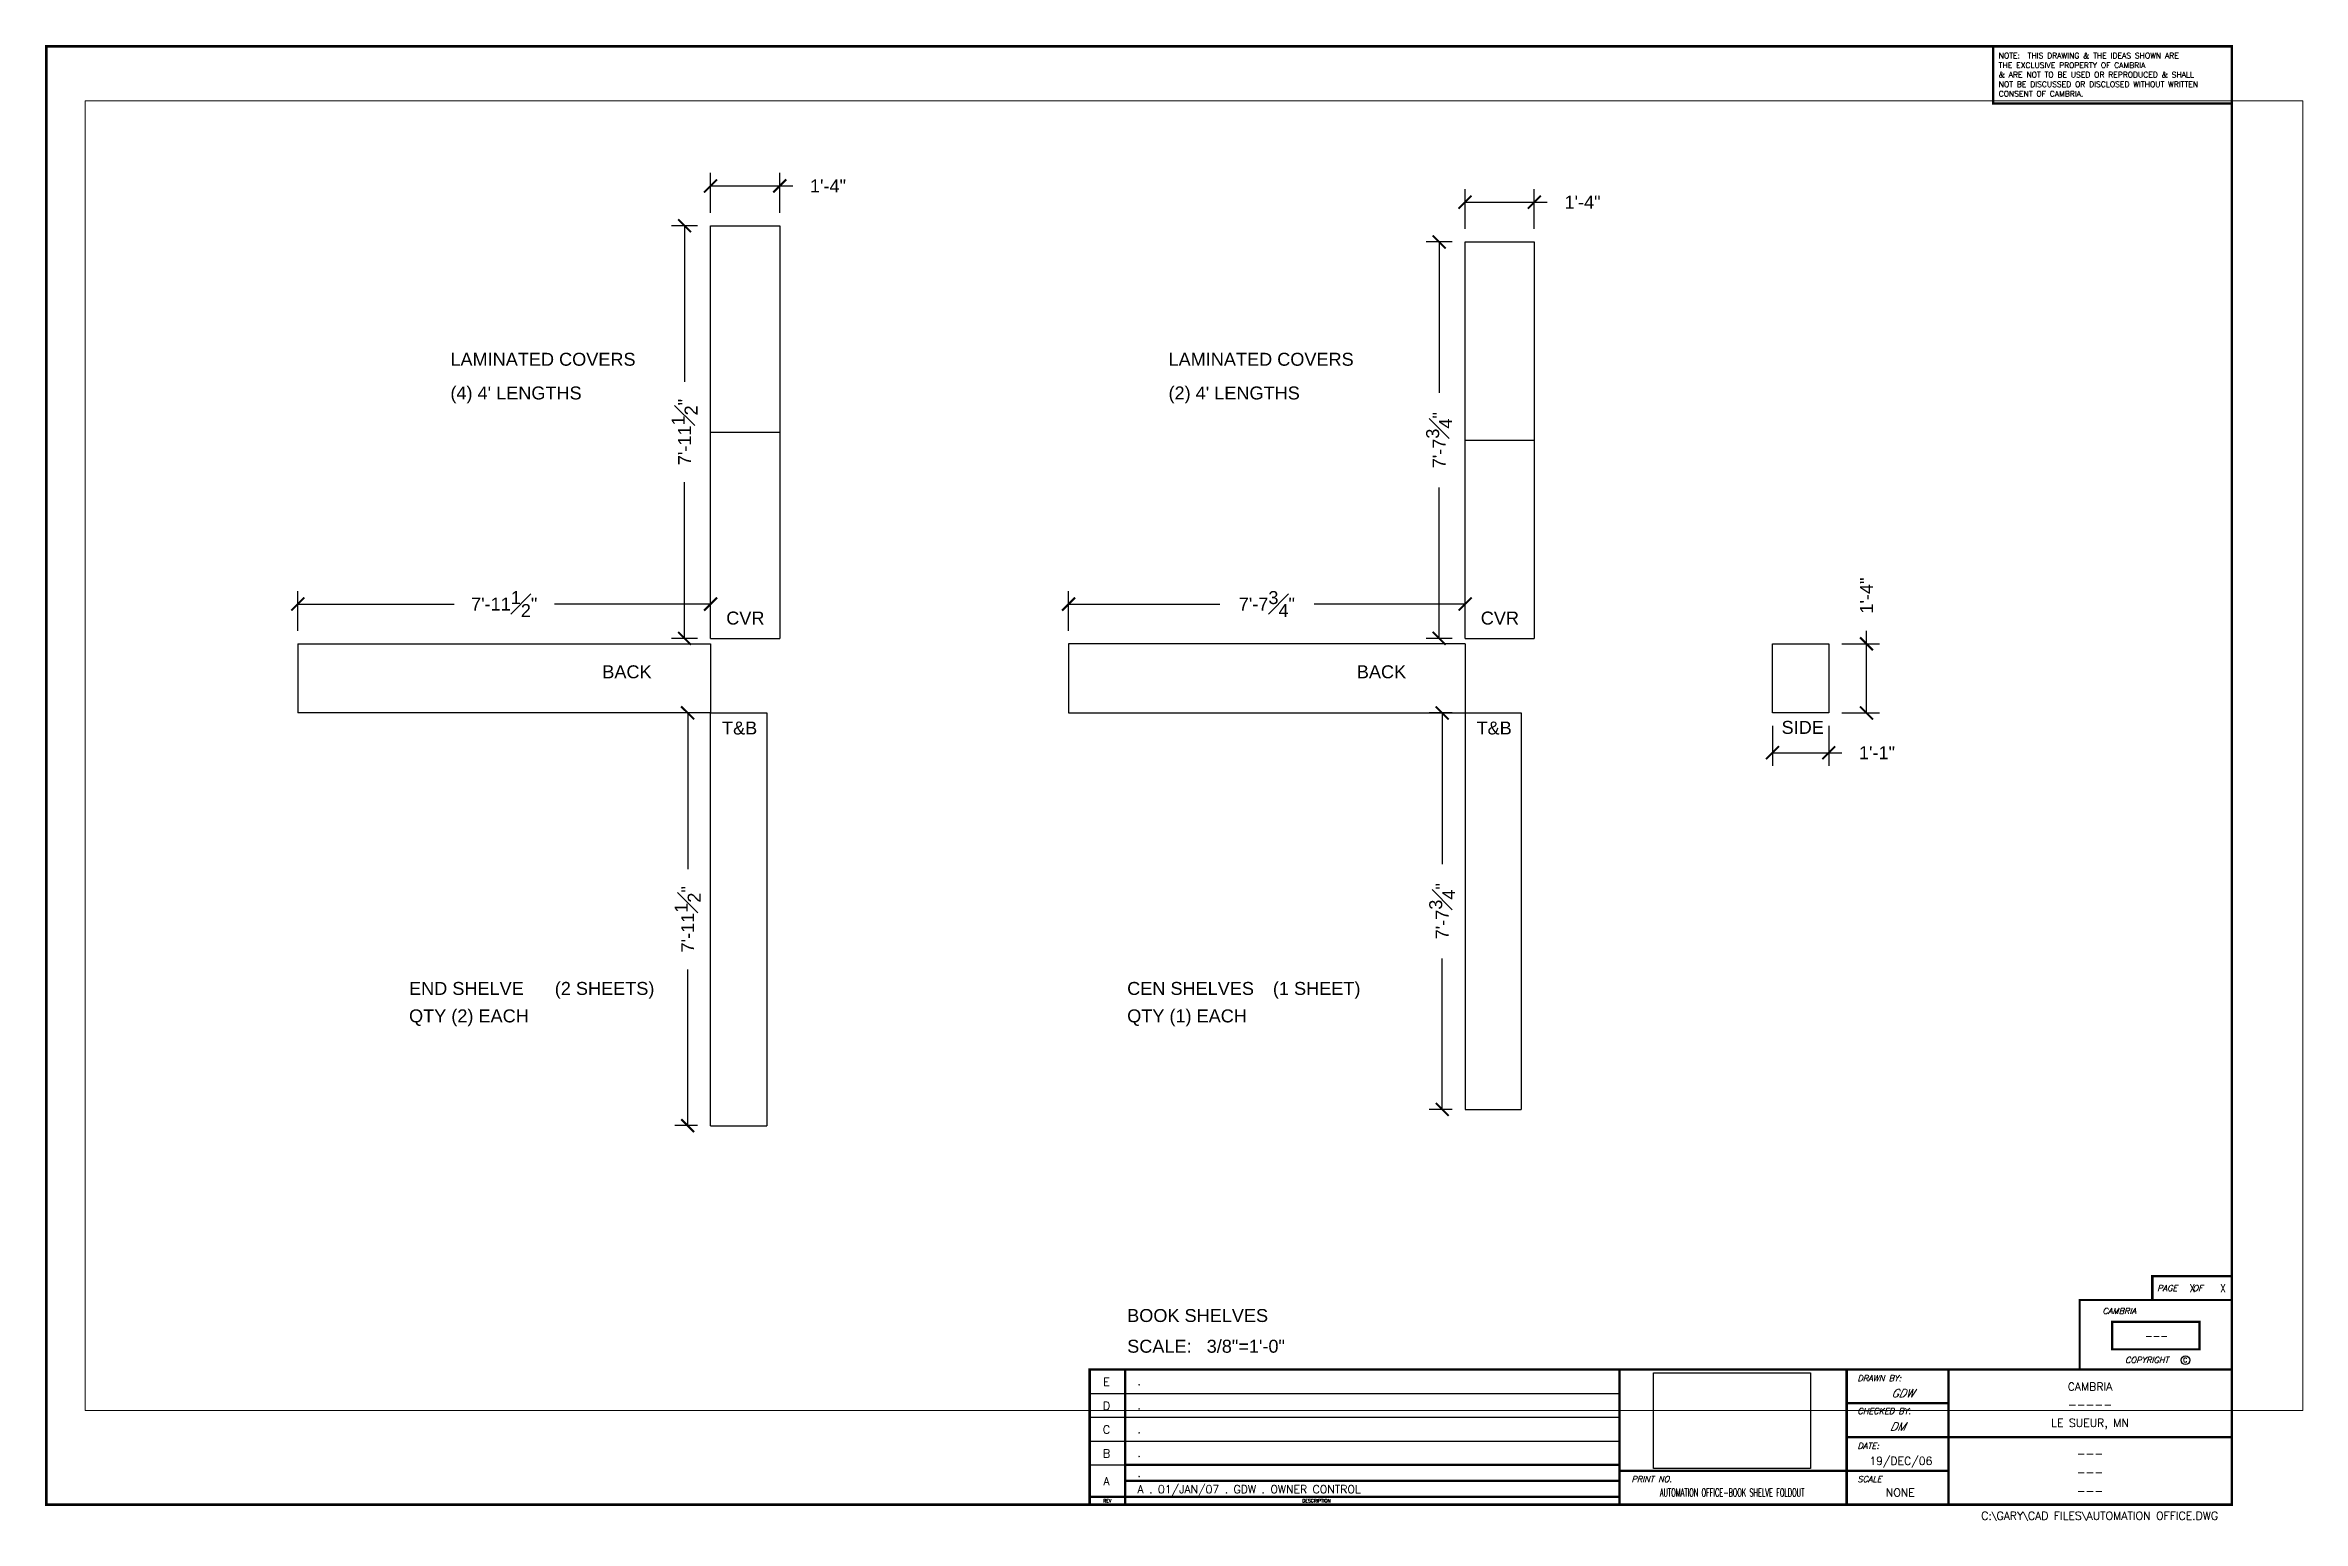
# Paper-space layout 'Book Shelve Foldout' of a CAD drawing. Header units: inches. Extents: x 0 to 16.3, y -0.1 to 10.6.
# The model-space entities are those that its viewports show. They can reach past a viewport. Long polylines and large blocks are cut down to what shows.
import ezdxf
from ezdxf.enums import TextEntityAlignment as Align

# ---------------------------------------------------------------- set-up
doc = ezdxf.new("R2010")
doc.units = ezdxf.units.IN
doc.header["$LTSCALE"] = 0.5
doc.header["$MEASUREMENT"] = 0
doc.header["$PDMODE"] = 34
doc.layers.get('0').update_dxf_attribs({"color": 1})
for name, color, linetype in [('Book Shelv', 111, 'Continuous'), ('Dim', 33, 'Continuous'), ('Nova_Attributes', 7, 'Continuous'), ('Nova_Border', 5, 'Continuous'), ('Text', 30, 'Continuous')]:
    doc.layers.add(name, color=color, linetype=linetype)
doc.layers.add('vPorts', color=111, linetype='Continuous', plot=False)
doc.styles.add('Arial', font='ARIAL.TTF')
doc.styles.add('ITALIC', font='ITALIC.SHX')
doc.styles.add('ROMANS', font='romans.shx', dxfattribs={"width": 0.85})
doc.styles.add('SHX', font='scriptc', dxfattribs={"oblique": 10})
doc.styles.get("Standard").update_dxf_attribs({"font": 'simplex.shx'})
doc.dimstyles.get("Standard").update_dxf_attribs({"dimtxt": 0.18, "dimasz": 0.18, "dimexe": 0.0625, "dimexo": 0.0625, "dimgap": 0.09, "dimtad": 0, "dimtih": 1, "dimtoh": 1, "dimdec": 4, "dimzin": 0, "dimdsep": 46, "dimtxsty": 'Standard', "dimcen": 0.09, "dimclrt": 92, "dimadec": 0, "dimazin": 0, "dimtfac": 1, "dimtdec": 4, "dimtofl": 0, "dimtmove": 0, "dimatfit": 3, "dimfxl": 0, "dimtolj": 1, "dimtzin": 0, "dimarcsym": 0})
picture_1 = doc.add_image_def('image1.bmp', size_in_pixel=(159, 97))

# ---------------------------------------------------------------- blocks, each defined once
blk = doc.blocks.new('Cambria Title Block')
for p, q in [((65.75, 8.65), (137.57, 8.65)), ((65.75, 0.15), (65.75, 8.65)), ((67.99, 0.15), (67.99, 8.65)), ((99.07, 0.15), (99.07, 8.65)), ((113.35, 0.15), (113.35, 8.65)), ((119.75, 0.15), (119.75, 8.65)), ((65.75, 7.15), (99.07, 7.15)), ((113.35, 6.53), (119.75, 6.53)), ((65.75, 5.65), (99.07, 5.65)), ((113.35, 4.4), (137.57, 4.4)), ((65.75, 4.15), (99.07, 4.15)), ((65.75, 2.65), (99.07, 2.65)), ((67.99, 1.65), (99.07, 1.65)), ((99.07, 2.27), (119.75, 2.27)), ((65.75, 0.65), (99.07, 0.65)), ((65.75, 0.15), (137.57, 0.15))]:
    blk.add_line(p, q)
at = {"const_width": 0.15}
blk.add_lwpolyline([(137.57, 0.15), (0.15, 0.15), (0.15, 91.85), (137.57, 91.85)], close=True, dxfattribs=at)
for points, const_width in [([(122.57, 91.85), (122.57, 88.25), (137.57, 88.25)], 0.15), ([(137.57, 14.52), (132.57, 14.52), (132.57, 13.02)], 0.15), ([(137.57, 13.02), (128, 13.02), (128, 8.65)], 0.14), ([(135.53, 11.65), (130.04, 11.65), (130.04, 9.92), (135.53, 9.92), (135.53, 11.65)], 0.14), ([(137.57, 8.65), (65.75, 8.65), (65.75, 0.15)], 0.15), ([(67.99, 8.65), (67.99, 0.15)], 0.15), ([(99.07, 8.65), (99.07, 0.15)], 0.15), ([(113.35, 8.65), (113.35, 0.15)], 0.15), ([(119.75, 8.65), (119.75, 0.15)], 0.15), ([(113.35, 6.53), (119.75, 6.53)], 0.15), ([(137.57, 4.4), (113.35, 4.4)], 0.15), ([(67.99, 2.65), (99.07, 2.65)], 0.15), ([(67.99, 1.65), (99.07, 1.65)], 0.15), ([(119.75, 2.27), (99.07, 2.27)], 0.15), ([(99.07, 0.65), (65.75, 0.65)], 0.15)]:
    blk.add_lwpolyline(points, dxfattribs=dict(const_width=const_width))
blk.add_circle((134.65, 9.23), 0.274)
for s, p in [('NOTE:  THIS DRAWING & THE IDEAS SHOWN ARE', (122.91, 91.09)), ('THE EXCLUSIVE PROPERTY OF CAMBRIA', (122.91, 90.49)), ('& ARE NOT TO BE USED OR REPRODUCED & SHALL', (122.91, 89.89)), ('NOT BE DISCUSSED OR DISCLOSED WITHOUT WRITTEN', (122.91, 89.29)), ('CONSENT OF CAMBRIA.', (122.91, 88.69))]:
    blk.add_text(s, height=0.35).set_placement(p)
for s, height, style, p in [('PAGE   OF    ', 0.375, 'ITALIC', (132.88, 13.58)), ('CAMBRIA', 0.375, 'ITALIC', (129.44, 12.14)), ('COPYRIGHT', 0.375, 'ITALIC', (130.86, 9.06)), ('C', 0.281, 'ROMANS', (134.51, 9.1)), ('DRAWN BY:', 0.375, 'ITALIC', (114.03, 7.91)), ('CHECKED BY:', 0.375, 'ITALIC', (114.03, 5.85)), ('DATE:', 0.375, 'ITALIC', (114.03, 3.66)), ('PRINT NO.', 0.375, 'ITALIC', (99.82, 1.57)), ('SCALE', 0.375, 'ITALIC', (114.03, 1.57))]:
    blk.add_text(s, height=height, dxfattribs=dict(style=style)).set_placement(p)
at = {"width": 0.75}
for p in [(135.08, 13.52), (137.01, 13.52)]:
    blk.add_text('X', height=0.5, dxfattribs=at).set_placement(p, align=Align.CENTER)
for s, height, p in [('E', 0.5, (66.81, 7.62)), ('D', 0.5, (66.81, 6.12)), ('C', 0.5, (66.81, 4.62)), ('B', 0.5, (66.81, 3.12)), ('A', 0.5, (66.81, 1.38)), ('REV', 0.21, (66.86, 0.29)), ('DESCRIPTION', 0.21, (80.01, 0.29))]:
    blk.add_text(s, height=height).set_placement(p, align=Align.CENTER)
at = {"layer": 'Nova_Attributes', "style": 'ITALIC'}
blk.add_attdef('CHKD_DATE', text='', height=0.432, dxfattribs=at).set_placement((132.78, 10.53), align=Align.CENTER)
at = {"layer": 'Nova_Attributes'}
for tag, p in [('REV6', (68.76, 7.66)), ('REV5', (68.76, 6.16)), ('REV4', (68.76, 4.66)), ('REV3', (68.76, 3.16)), ('REV2', (68.76, 1.89)), ('REV1', (68.76, 0.87))]:
    blk.add_attdef(tag, p, '', height=0.5, dxfattribs=at)
at = {"layer": 'Nova_Attributes', "style": 'SHX', "oblique": 10}
for tag, p in [('DRW', (116.87, 6.91)), ('CHKD', (116.55, 4.81))]:
    blk.add_attdef(tag, text='', height=0.5, dxfattribs=at).set_placement(p, align=Align.CENTER)
at = {"layer": 'Nova_Attributes'}
for tag, p in [('CUSTOMER', (128.65, 7.32)), ('PROJECT', (128.65, 6.2)), ('LOCATION', (128.65, 5.04)), ('DRW_DATE', (116.76, 2.66)), ('DESC_1', (128.65, 3.11)), ('DESC_2', (128.65, 1.93)), ('DWG_NUM', (106.14, 0.66)), ('SCALE', (116.73, 0.66)), ('DESC_3', (128.65, 0.76))]:
    blk.add_attdef(tag, text='', height=0.5, dxfattribs=at).set_placement(p, align=Align.CENTER)
blk.add_attdef('FILE', text='', height=0.5, dxfattribs=at).set_placement((136.71, -0.8), align=Align.RIGHT)
image = blk.add_image(picture_1, insert=(101.21, 2.42), size_in_units=(9.87, 6.02))
image.dxf.flags = 7
blk = doc.blocks.new('_ArchTick')
at = {"color": 0, "linetype": 'ByBlock', "const_width": 0.15}
blk.add_lwpolyline([(-0.5, -0.5), (0.5, 0.5)], dxfattribs=at)
blk = doc.blocks.new('*D41')
at = {"layer": 'Defpoints', "color": 0}
for p in [(-7.23, -244.87), (-13.24, -336.62), (-7.23, -336.62)]:
    blk.add_point(p, dxfattribs=at)
at = {"layer": 'Dim', "color": 0, "lineweight": -2}
for p, q in [((-10.23, -244.87), (-16.24, -244.87)), ((-13.24, -244.87), (-13.24, -279.83)), ((-13.24, -336.62), (-13.24, -301.66)), ((-10.23, -336.62), (-16.24, -336.62))]:
    blk.add_line(p, q, dxfattribs=at)
at = {"layer": 'Dim', "color": 0, "lineweight": -2, "xscale": 3, "yscale": 3, "zscale": 3}
for p, rotation in [((-13.24, -244.87), 90), ((-13.24, -336.62), 270)]:
    blk.add_blockref('_ArchTick', p, dxfattribs=dict(at, rotation=rotation))
at = {"layer": 'Dim', "color": 92, "insert": (-13.24, -290.75), "char_height": 3, "attachment_point": 5, "rotation": 90, "style": 'Arial'}
blk.add_mtext('\\A1;7\'-7{\\H1.000000x;\\S3#4;}"', dxfattribs=at)
blk = doc.blocks.new('*D42')
at = {"layer": 'Defpoints', "color": 0}
for p in [(-7.23, -328.67), (-98.98, -337.87), (-7.23, -336.62)]:
    blk.add_point(p, dxfattribs=at)
at = {"layer": 'Dim', "color": 0, "lineweight": -2}
for p, q in [((-98.98, -334.87), (-98.98, -325.67)), ((-98.98, -328.67), (-64.02, -328.67)), ((-7.23, -328.67), (-42.19, -328.67)), ((-7.23, -333.62), (-7.23, -325.67))]:
    blk.add_line(p, q, dxfattribs=at)
at = {"layer": 'Dim', "color": 0, "lineweight": -2, "xscale": 3, "yscale": 3, "zscale": 3, "rotation": 180}
blk.add_blockref('_ArchTick', (-98.98, -328.67), dxfattribs=at)
at = {"layer": 'Dim', "color": 0, "lineweight": -2, "xscale": 3, "yscale": 3, "zscale": 3}
blk.add_blockref('_ArchTick', (-7.23, -328.67), dxfattribs=at)
at = {"layer": 'Dim', "color": 92, "insert": (-53.1, -328.67), "char_height": 3, "attachment_point": 5, "style": 'Arial'}
blk.add_mtext('\\A1;7\'-7{\\H1.000000x;\\S3#4;}"', dxfattribs=at)
blk = doc.blocks.new('*D43')
at = {"layer": 'Defpoints', "color": 0}
for p in [(-7.23, -353.87), (-12.53, -445.62), (-7.23, -445.62)]:
    blk.add_point(p, dxfattribs=at)
at = {"layer": 'Dim', "color": 0, "lineweight": -2}
for p, q in [((-10.23, -353.87), (-15.53, -353.87)), ((-12.53, -353.87), (-12.53, -388.83)), ((-12.53, -445.62), (-12.53, -410.66)), ((-10.23, -445.62), (-15.53, -445.62))]:
    blk.add_line(p, q, dxfattribs=at)
at = {"layer": 'Dim', "color": 0, "lineweight": -2, "xscale": 3, "yscale": 3, "zscale": 3}
for p, rotation in [((-12.53, -353.87), 90), ((-12.53, -445.62), 270)]:
    blk.add_blockref('_ArchTick', p, dxfattribs=dict(at, rotation=rotation))
at = {"layer": 'Dim', "color": 92, "insert": (-12.53, -399.75), "char_height": 3, "attachment_point": 5, "rotation": 90, "style": 'Arial'}
blk.add_mtext('\\A1;7\'-7{\\H1.000000x;\\S3#4;}"', dxfattribs=at)
blk = doc.blocks.new('*D44')
at = {"layer": 'Defpoints', "color": 0}
for p in [(-181.82, -241.12), (-187.83, -336.62), (-181.82, -336.62)]:
    blk.add_point(p, dxfattribs=at)
at = {"layer": 'Dim', "color": 0, "lineweight": -2}
for p, q in [((-184.82, -241.12), (-190.83, -241.12)), ((-187.83, -241.12), (-187.83, -277.26)), ((-187.83, -336.62), (-187.83, -300.48)), ((-184.82, -336.62), (-190.83, -336.62))]:
    blk.add_line(p, q, dxfattribs=at)
at = {"layer": 'Dim', "color": 0, "lineweight": -2, "xscale": 3, "yscale": 3, "zscale": 3}
for p, rotation in [((-187.83, -241.12), 90), ((-187.83, -336.62), 270)]:
    blk.add_blockref('_ArchTick', p, dxfattribs=dict(at, rotation=rotation))
at = {"layer": 'Dim', "color": 92, "insert": (-187.83, -288.87), "char_height": 3, "attachment_point": 5, "rotation": 90, "style": 'Arial'}
blk.add_mtext('\\A1;7\'-11{\\H1.000000x;\\S1#2;}"', dxfattribs=at)
blk = doc.blocks.new('*D45')
at = {"layer": 'Defpoints', "color": 0}
for p in [(-181.82, -328.67), (-277.32, -337.87), (-181.82, -336.62)]:
    blk.add_point(p, dxfattribs=at)
at = {"layer": 'Dim', "color": 0, "lineweight": -2}
for p, q in [((-277.32, -334.87), (-277.32, -325.67)), ((-277.32, -328.67), (-241.18, -328.67)), ((-181.82, -328.67), (-217.96, -328.67)), ((-181.82, -333.62), (-181.82, -325.67))]:
    blk.add_line(p, q, dxfattribs=at)
at = {"layer": 'Dim', "color": 0, "lineweight": -2, "xscale": 3, "yscale": 3, "zscale": 3, "rotation": 180}
blk.add_blockref('_ArchTick', (-277.32, -328.67), dxfattribs=at)
at = {"layer": 'Dim', "color": 0, "lineweight": -2, "xscale": 3, "yscale": 3, "zscale": 3}
blk.add_blockref('_ArchTick', (-181.82, -328.67), dxfattribs=at)
at = {"layer": 'Dim', "color": 92, "insert": (-229.57, -328.67), "char_height": 3, "attachment_point": 5, "style": 'Arial'}
blk.add_mtext('\\A1;7\'-11{\\H1.000000x;\\S1#2;}"', dxfattribs=at)
blk = doc.blocks.new('*D46')
at = {"layer": 'Defpoints', "color": 0}
for p in [(-181.82, -353.87), (-187.12, -449.37), (-181.82, -449.37)]:
    blk.add_point(p, dxfattribs=at)
at = {"layer": 'Dim', "color": 0, "lineweight": -2}
for p, q in [((-184.82, -353.87), (-190.12, -353.87)), ((-187.12, -353.87), (-187.12, -390.01)), ((-187.12, -449.37), (-187.12, -413.23)), ((-184.82, -449.37), (-190.12, -449.37))]:
    blk.add_line(p, q, dxfattribs=at)
at = {"layer": 'Dim', "color": 0, "lineweight": -2, "xscale": 3, "yscale": 3, "zscale": 3}
for p, rotation in [((-187.12, -353.87), 90), ((-187.12, -449.37), 270)]:
    blk.add_blockref('_ArchTick', p, dxfattribs=dict(at, rotation=rotation))
at = {"layer": 'Dim', "color": 92, "insert": (-187.12, -401.62), "char_height": 3, "attachment_point": 5, "rotation": 90, "style": 'Arial'}
blk.add_mtext('\\A1;7\'-11{\\H1.000000x;\\S1#2;}"', dxfattribs=at)
blk = doc.blocks.new('*D110')
at = {"layer": 'Defpoints', "color": 0}
for p in [(76.91, -337.87), (85.65, -337.87), (76.91, -353.87)]:
    blk.add_point(p, dxfattribs=at)
at = {"layer": 'Dim', "color": 0, "lineweight": -2}
for p, q in [((79.91, -337.87), (88.65, -337.87)), ((85.65, -337.87), (85.65, -334.87)), ((85.65, -353.87), (85.65, -337.87)), ((79.91, -353.87), (88.65, -353.87))]:
    blk.add_line(p, q, dxfattribs=at)
at = {"layer": 'Dim', "color": 0, "lineweight": -2, "xscale": 3, "yscale": 3, "zscale": 3}
for p, rotation in [((85.65, -337.87), 90), ((85.65, -353.87), 270)]:
    blk.add_blockref('_ArchTick', p, dxfattribs=dict(at, rotation=rotation))
at = {"layer": 'Dim', "color": 92, "insert": (85.65, -326.71), "char_height": 3, "attachment_point": 5, "rotation": 90, "style": 'Arial'}
blk.add_mtext('\\A1;1\'-4"', dxfattribs=at)
blk = doc.blocks.new('*D111')
at = {"layer": 'Defpoints', "color": 0}
for p in [(63.91, -353.87), (76.91, -353.87), (76.91, -363.07)]:
    blk.add_point(p, dxfattribs=at)
at = {"layer": 'Dim', "color": 0, "lineweight": -2}
for p, q in [((63.91, -356.87), (63.91, -366.07)), ((76.91, -356.87), (76.91, -366.07)), ((63.91, -363.07), (76.91, -363.07)), ((76.91, -363.07), (79.91, -363.07))]:
    blk.add_line(p, q, dxfattribs=at)
at = {"layer": 'Dim', "color": 0, "lineweight": -2, "xscale": 3, "yscale": 3, "zscale": 3, "rotation": 180}
blk.add_blockref('_ArchTick', (63.91, -363.07), dxfattribs=at)
at = {"layer": 'Dim', "color": 0, "lineweight": -2, "xscale": 3, "yscale": 3, "zscale": 3}
blk.add_blockref('_ArchTick', (76.91, -363.07), dxfattribs=at)
at = {"layer": 'Dim', "color": 92, "insert": (88.08, -363.07), "char_height": 3, "attachment_point": 5, "style": 'Arial'}
blk.add_mtext('\\A1;1\'-1"', dxfattribs=at)
blk = doc.blocks.new('*D112')
at = {"layer": 'Defpoints', "color": 0}
for p in [(8.77, -235.67), (-7.23, -244.87), (8.77, -244.87)]:
    blk.add_point(p, dxfattribs=at)
at = {"layer": 'Dim', "color": 0, "lineweight": -2}
for p, q in [((-7.23, -241.87), (-7.23, -232.67)), ((8.77, -241.87), (8.77, -232.67)), ((-7.23, -235.67), (8.77, -235.67)), ((8.77, -235.67), (11.77, -235.67))]:
    blk.add_line(p, q, dxfattribs=at)
at = {"layer": 'Dim', "color": 0, "lineweight": -2, "xscale": 3, "yscale": 3, "zscale": 3, "rotation": 180}
blk.add_blockref('_ArchTick', (-7.23, -235.67), dxfattribs=at)
at = {"layer": 'Dim', "color": 0, "lineweight": -2, "xscale": 3, "yscale": 3, "zscale": 3}
blk.add_blockref('_ArchTick', (8.77, -235.67), dxfattribs=at)
at = {"layer": 'Dim', "color": 92, "insert": (19.94, -235.67), "char_height": 3, "attachment_point": 5, "style": 'Arial'}
blk.add_mtext('\\A1;1\'-4"', dxfattribs=at)
blk = doc.blocks.new('*D113')
at = {"layer": 'Defpoints', "color": 0}
for p in [(-165.82, -231.92), (-181.82, -241.12), (-165.82, -241.12)]:
    blk.add_point(p, dxfattribs=at)
at = {"layer": 'Dim', "color": 0, "lineweight": -2}
for p, q in [((-181.82, -238.12), (-181.82, -228.92)), ((-165.82, -238.12), (-165.82, -228.92)), ((-181.82, -231.92), (-165.82, -231.92)), ((-165.82, -231.92), (-162.82, -231.92))]:
    blk.add_line(p, q, dxfattribs=at)
at = {"layer": 'Dim', "color": 0, "lineweight": -2, "xscale": 3, "yscale": 3, "zscale": 3, "rotation": 180}
blk.add_blockref('_ArchTick', (-181.82, -231.92), dxfattribs=at)
at = {"layer": 'Dim', "color": 0, "lineweight": -2, "xscale": 3, "yscale": 3, "zscale": 3}
blk.add_blockref('_ArchTick', (-165.82, -231.92), dxfattribs=at)
at = {"layer": 'Dim', "color": 92, "insert": (-154.65, -231.92), "char_height": 3, "attachment_point": 5, "style": 'Arial'}
blk.add_mtext('\\A1;1\'-4"', dxfattribs=at)

msp = doc.modelspace()

# ---------------------------------------------------------------- linework, layer by layer
at = {"layer": 'Book Shelv'}
for p, q in [((-181.82, -241.12139), (-165.82, -241.12139)), ((-181.82, -336.62139), (-181.82, -241.12139)), ((-165.82, -241.12139), (-165.82, -336.62139)), ((-7.22942, -244.87139), (8.77058, -244.87139)), ((-7.22942, -336.62139), (-7.22942, -244.87139)), ((8.77058, -244.87139), (8.77058, -336.62139)), ((-181.82, -288.87139), (-165.82, -288.87139)), ((-7.22942, -290.74639), (8.77058, -290.74639)), ((-277.32, -337.87139), (-277.32, -353.87139)), ((-277.32, -337.87139), (-181.82, -337.87139)), ((-181.82, -336.62139), (-165.82, -336.62139)), ((-181.82, -337.87139), (-181.82, -353.87139)), ((-98.97942, -337.87139), (-98.97942, -353.87139)), ((-7.22942, -337.87139), (-98.97942, -337.87139)), ((-7.22942, -336.62139), (8.77058, -336.62139)), ((-7.22942, -337.87139), (-7.22942, -353.87139)), ((-181.82, -353.87139), (-277.32, -353.87139)), ((-181.82, -353.87139), (-168.82, -353.87139)), ((-181.82, -449.37139), (-181.82, -353.87139)), ((-168.82, -353.87139), (-168.82, -449.37139)), ((-98.97942, -353.87139), (-7.22942, -353.87139)), ((-7.22942, -353.87139), (5.77058, -353.87139)), ((-7.22942, -353.87139), (-7.22942, -445.62139)), ((5.77058, -353.87139), (5.77058, -445.62139)), ((-7.22942, -445.62139), (5.77058, -445.62139)), ((-181.82, -449.37139), (-168.82, -449.37139))]:
    msp.add_line(p, q, dxfattribs=at)
msp.add_lwpolyline([(63.91199, -337.87139), (76.91199, -337.87139), (76.91199, -353.87139), (63.91199, -353.87139)], close=True, dxfattribs=at)

# ---------------------------------------------------------------- texts
at = {"layer": 'Text', "style": 'Arial'}
for s, p in [('LAMINATED COVERS', (-242.02047, -273.52705)), ('LAMINATED COVERS', (-75.85322, -273.52705)), ("(4) 4' LENGTHS", (-242.02047, -281.32766)), ("(2) 4' LENGTHS", (-75.85322, -281.32766)), ('CVR', (-178.19504, -333.40982)), ('CVR', (-3.60446, -333.40982)), ('BACK', (-206.87338, -345.84705)), ('BACK', (-32.28281, -345.84705)), ('T&B', (-179.17401, -358.85081)), ('T&B', (-4.58343, -358.85081)), ('SIDE', (65.99888, -358.70712)), ('END SHELVE', (-251.58976, -419.11516)), ('(2 SHEETS)', (-217.86794, -419.11516)), ('CEN SHELVES', (-85.42251, -419.11516)), ('(1 SHEET)', (-51.70069, -419.11516)), ('QTY (2) EACH', (-251.58976, -425.47066)), ('QTY (1) EACH', (-85.42251, -425.47066)), ('BOOK SHELVES', (-85.42251, -494.80062)), ('SCALE:   3/8"=1\'-0"', (-85.42251, -501.91211))]:
    msp.add_text(s, height=3, dxfattribs=at).set_placement(p)

# ---------------------------------------------------------------- dimensions: what is measured, and where the dimension line sits
at = {"layer": 'Dim'}
for base, p1, p2, picture, middle in [((-165.82, -231.92486), (-181.82, -241.12139), (-165.82, -241.12139), '*D113', (-154.65382, -231.92486)), ((8.77058, -235.67486), (-7.22942, -244.87139), (8.77058, -244.87139), '*D112', (19.93676, -235.67486)), ((-181.82, -328.67486), (-277.32, -337.87139), (-181.82, -336.62139), '*D45', (-229.57, -328.67486)), ((-7.22942, -328.67486), (-98.97942, -337.87139), (-7.22942, -336.62139), '*D42', (-53.10442, -328.67486)), ((76.91199, -363.06793), (63.91199, -353.87139), (76.91199, -353.87139), '*D111', (88.07817, -363.06793))]:
    dim = msp.add_linear_dim(base=base, p1=p1, p2=p2, dimstyle='Standard', override={"dimscale": 48, "dimtxt": 0.0625, "dimasz": 0.0625, "dimtih": 0, "dimtoh": 0, "dimlunit": 4, "dimtxsty": 'Arial', "dimblk": 'ArchTick', "dimazin": 1, "dimfrac": 1}, dxfattribs=at)
    dim.commit()
    dim.dimension.update_dxf_attribs({"geometry": picture, "text_midpoint": middle})
for base, p1, p2, picture, middle in [((-187.83136, -336.62139), (-181.82, -241.12139), (-181.82, -336.62139), '*D44', (-187.83136, -288.87139)), ((-13.24078, -336.62139), (-7.22942, -244.87139), (-7.22942, -336.62139), '*D41', (-13.24078, -290.74639)), ((-187.1197, -449.37139), (-181.82, -353.87139), (-181.82, -449.37139), '*D46', (-187.1197, -401.62139)), ((-12.52913, -445.62139), (-7.22942, -353.87139), (-7.22942, -445.62139), '*D43', (-12.52913, -399.74639))]:
    dim = msp.add_linear_dim(base=base, p1=p1, p2=p2, angle=90, dimstyle='Standard', override={"dimscale": 48, "dimtxt": 0.0625, "dimasz": 0.0625, "dimtih": 0, "dimtoh": 0, "dimlunit": 4, "dimtxsty": 'Arial', "dimblk": 'ArchTick', "dimazin": 1, "dimfrac": 1}, dxfattribs=at)
    dim.commit()
    dim.dimension.update_dxf_attribs({"geometry": picture, "text_midpoint": middle})
dim = msp.add_linear_dim(base=(85.65476, -337.87139), p1=(76.91199, -353.87139), p2=(76.91199, -337.87139), angle=270, dimstyle='Standard', override={"dimscale": 48, "dimtxt": 0.0625, "dimasz": 0.0625, "dimtih": 0, "dimtoh": 0, "dimlunit": 4, "dimtxsty": 'Arial', "dimblk": 'ArchTick', "dimazin": 1, "dimfrac": 1}, dxfattribs=at)
dim.commit()
dim.dimension.update_dxf_attribs({"geometry": '*D110', "text_midpoint": (85.65476, -326.70521), "dimtype": 160})

psp = doc.layouts.new('Book Shelve Foldout')

# ---------------------------------------------------------------- block references
at = {"layer": 'Nova_Border'}
ref = psp.add_blockref('Cambria Title Block', (0, 0), dxfattribs=dict(at, xscale=0.115, yscale=0.115, zscale=0.115))
ref.add_attrib('CUSTOMER', 'CAMBRIA', dxfattribs={"layer": 'Nova_Attributes', "height": 0.0575}).set_placement((14.795, 0.842), align=Align.CENTER)
ref.add_attrib('PROJECT', '-----', dxfattribs={"layer": 'Nova_Attributes', "height": 0.0575}).set_placement((14.795, 0.713), align=Align.CENTER)
ref.add_attrib('LOCATION', 'LE SUEUR, MN', dxfattribs={"layer": 'Nova_Attributes', "height": 0.0575}).set_placement((14.795, 0.58), align=Align.CENTER)
ref.add_attrib('DWG_NUM', 'AUTOMATION OFFICE-BOOK SHELVE FOLDOUT', dxfattribs={"layer": 'Nova_Attributes', "height": 0.0575, "width": 0.6}).set_placement((12.207, 0.076), align=Align.CENTER)
ref.add_attrib('DESC_1', '---', dxfattribs={"layer": 'Nova_Attributes', "height": 0.0575}).set_placement((14.795, 0.358), align=Align.CENTER)
ref.add_attrib('DESC_2', '---', dxfattribs={"layer": 'Nova_Attributes', "height": 0.0575}).set_placement((14.795, 0.222), align=Align.CENTER)
ref.add_attrib('DESC_3', '---', dxfattribs={"layer": 'Nova_Attributes', "height": 0.0575}).set_placement((14.795, 0.088), align=Align.CENTER)
ref.add_attrib('SCALE', 'NONE', dxfattribs={"layer": 'Nova_Attributes', "height": 0.0575}).set_placement((13.423, 0.076), align=Align.CENTER)
ref.add_attrib('DRW', 'GDW', dxfattribs={"layer": 'Nova_Attributes', "height": 0.0575, "style": 'SHX', "oblique": 10}).set_placement((13.44, 0.795), align=Align.CENTER)
ref.add_attrib('DRW_DATE', '19/DEC/06', dxfattribs={"layer": 'Nova_Attributes', "height": 0.0575}).set_placement((13.427, 0.305), align=Align.CENTER)
ref.add_attrib('CHKD', 'DM', dxfattribs={"layer": 'Nova_Attributes', "height": 0.0575, "style": 'SHX', "oblique": 10}).set_placement((13.403, 0.553), align=Align.CENTER)
ref.add_attrib('CHKD_DATE', '---', dxfattribs={"layer": 'Nova_Attributes', "height": 0.0497, "style": 'ITALIC'}).set_placement((15.27, 1.211), align=Align.CENTER)
ref.add_attrib('FILE', 'C:\\GARY\\CAD FILES\\AUTOMATION OFFICE.DWG', dxfattribs={"layer": 'Nova_Attributes', "height": 0.0575}).set_placement((15.721, -0.092), align=Align.RIGHT)
ref.add_attrib('REV1', 'A . 01/JAN/07 . GDW . OWNER CONTROL', (7.907, 0.1), dxfattribs={"layer": 'Nova_Attributes', "height": 0.0575})
ref.add_attrib('REV2', '.', (7.907, 0.217), dxfattribs={"layer": 'Nova_Attributes', "height": 0.0575})
ref.add_attrib('REV3', '.', (7.907, 0.363), dxfattribs={"layer": 'Nova_Attributes', "height": 0.0575})
ref.add_attrib('REV4', '.', (7.907, 0.535), dxfattribs={"layer": 'Nova_Attributes', "height": 0.0575})
ref.add_attrib('REV5', '.', (7.907, 0.708), dxfattribs={"layer": 'Nova_Attributes', "height": 0.0575})
ref.add_attrib('REV6', '.', (7.907, 0.88), dxfattribs={"layer": 'Nova_Attributes', "height": 0.0575})

# ---------------------------------------------------------------- viewports
at = {"layer": 'vPorts'}
psp.add_viewport(center=(8.316, 5.434), size=(16.035, 9.47024), view_center_point=(-69.95538, -363.73406), view_height=303.0477038, dxfattribs=at)

doc.saveas('drawing.dxf')
